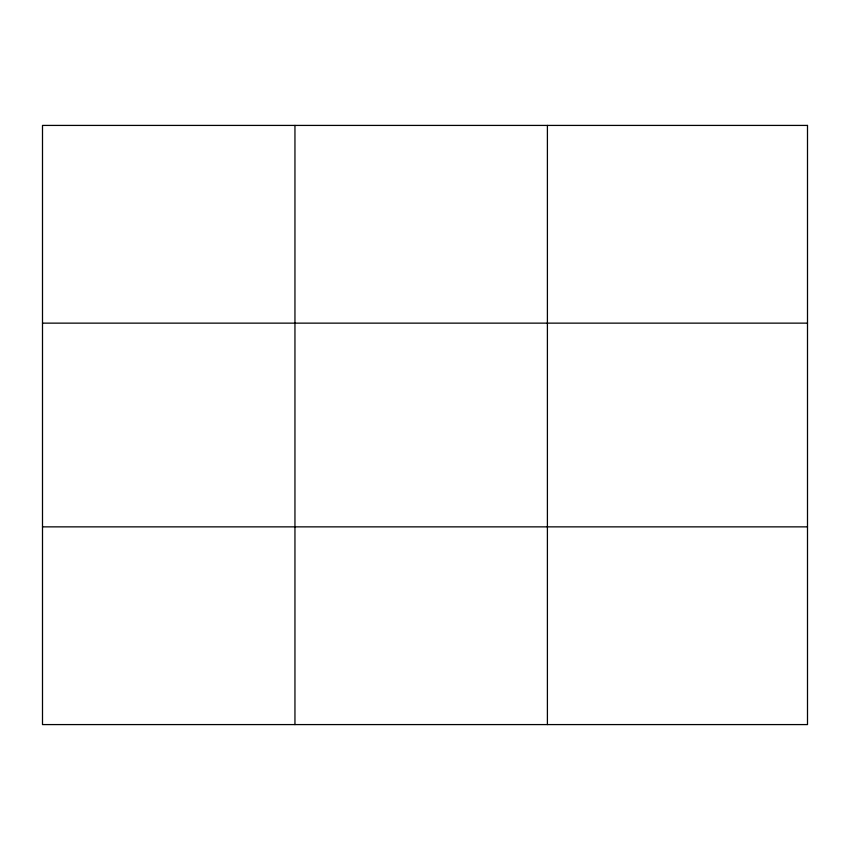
<?xml version="1.0" encoding="UTF-8"?>
<svg xmlns="http://www.w3.org/2000/svg" width="850" height="850" viewBox="0 0 850 850"><rect width="100%" height="100%" fill="white"/><g stroke="black" fill="none" stroke-linecap="round" stroke-linejoin="round"><path stroke-width="1.27" d="M294.95 724.582L294.95 125.418M547.4 724.582L547.4 125.418M42.5 323.138L807.5 323.138M42.5 526.862L807.5 526.862M807.5 125.418L807.5 724.582L42.5 724.582L42.5 125.418L807.5 125.418"/></g></svg>
